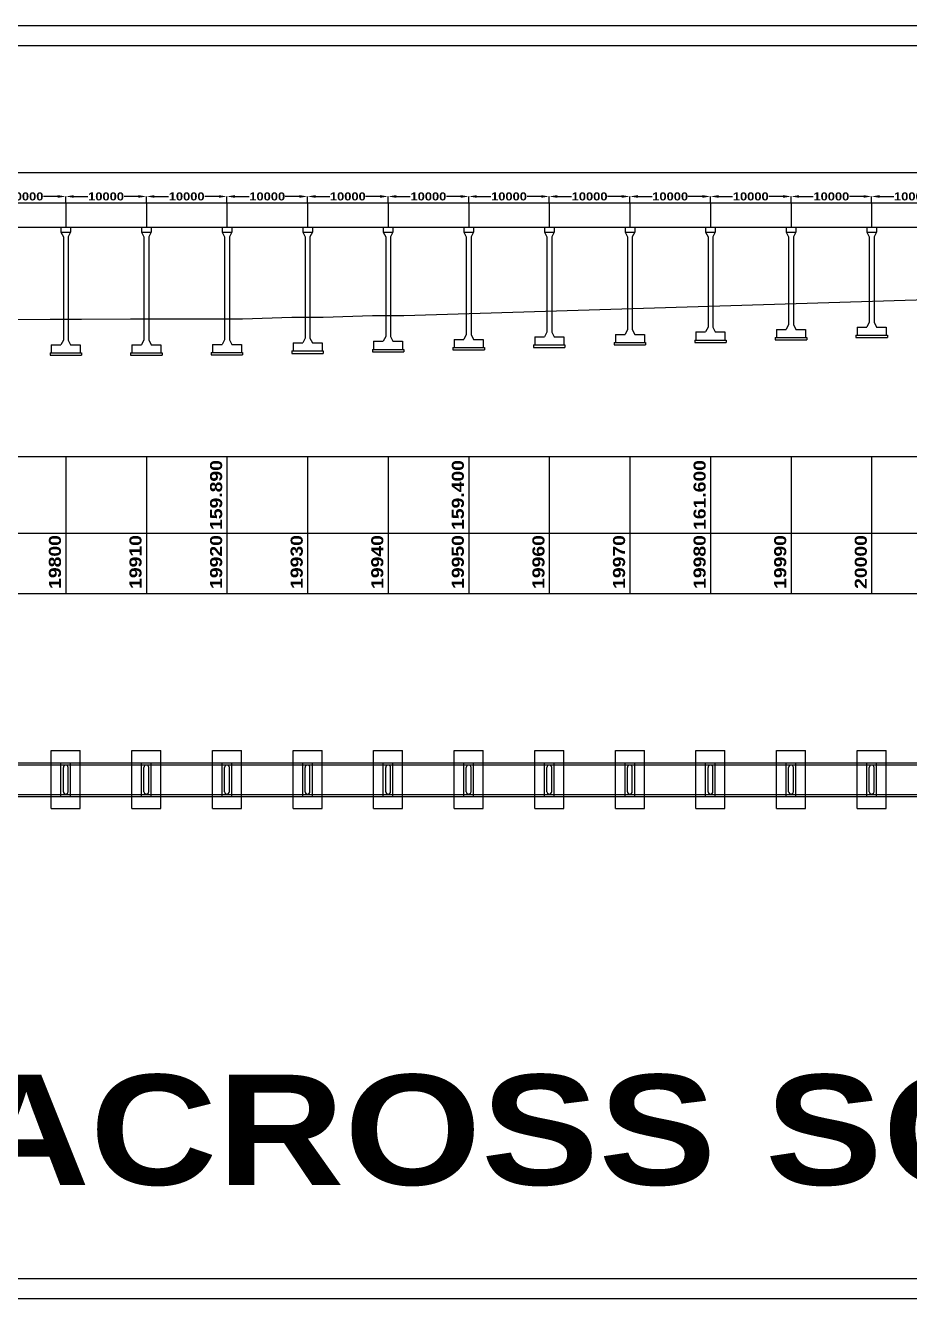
# Model space of a CAD drawing. Header units: millimetres. Extents: x -78649 to 789451, y -132618 to 25389.
# Drawn here: x 574151 to 683854, y -132618 to 25389 of the extents above; entities that cross this region are included whole.
import ezdxf

# ---------------------------------------------------------------- set-up
doc = ezdxf.new("R2010")
doc.units = ezdxf.units.MM
doc.styles.get("Standard").update_dxf_attribs({"font": 'ARIBLK.TTF'})
doc.dimstyles.new('ISO-25', dxfattribs={"dimtxt": 1000, "dimasz": 1000, "dimexe": 1.25, "dimexo": 0.625, "dimtad": 0, "dimtxsty": 'Standard', "dimcen": 75, "dimadec": 0, "dimazin": 0, "dimtfac": 1, "dimtmove": 0, "dimatfit": 2, "dimfxl": 0, "dimarcsym": 0})

# ---------------------------------------------------------------- blocks, each defined once
blk = doc.blocks.new('*D32')
at = {"color": 0, "lineweight": -2}
for p, q in [((569151, 3390), (569151, 4165)), ((570151, 4164), (571906, 4164)), ((578151, 4164), (576395, 4164)), ((579151, 3390), (579151, 4165))]:
    blk.add_line(p, q, dxfattribs=at)
at = {"color": 0}
for points in [[(570151, 4331), (570151, 3998), (569151, 4164)], [(578151, 4331), (578151, 3998), (579151, 4164)]]:
    blk.add_solid(points, dxfattribs=at)
at = {"layer": 'Defpoints', "color": 0}
for p in [(569151, 3389), (579151, 4164), (579151, 3389)]:
    blk.add_point(p, dxfattribs=at)
at = {"color": 0, "insert": (574151, 4164), "char_height": 1000, "attachment_point": 5}
blk.add_mtext('10000', dxfattribs=at)
blk = doc.blocks.new('*D33')
at = {"color": 0, "lineweight": -2}
for p, q in [((579151, 3390), (579151, 4165)), ((580151, 4164), (581906, 4164)), ((588151, 4164), (586395, 4164)), ((589151, 3390), (589151, 4165))]:
    blk.add_line(p, q, dxfattribs=at)
at = {"color": 0}
for points in [[(580151, 4331), (580151, 3998), (579151, 4164)], [(588151, 4331), (588151, 3998), (589151, 4164)]]:
    blk.add_solid(points, dxfattribs=at)
at = {"layer": 'Defpoints', "color": 0}
for p in [(579151, 3389), (589151, 4164), (589151, 3389)]:
    blk.add_point(p, dxfattribs=at)
at = {"color": 0, "insert": (584151, 4164), "char_height": 1000, "attachment_point": 5}
blk.add_mtext('10000', dxfattribs=at)
blk = doc.blocks.new('*D34')
at = {"color": 0, "lineweight": -2}
for p, q in [((589151, 3390), (589151, 4165)), ((590151, 4164), (591906, 4164)), ((598151, 4164), (596395, 4164)), ((599151, 3390), (599151, 4165))]:
    blk.add_line(p, q, dxfattribs=at)
at = {"color": 0}
for points in [[(590151, 4331), (590151, 3998), (589151, 4164)], [(598151, 4331), (598151, 3998), (599151, 4164)]]:
    blk.add_solid(points, dxfattribs=at)
at = {"layer": 'Defpoints', "color": 0}
for p in [(589151, 3389), (599151, 4164), (599151, 3389)]:
    blk.add_point(p, dxfattribs=at)
at = {"color": 0, "insert": (594151, 4164), "char_height": 1000, "attachment_point": 5}
blk.add_mtext('10000', dxfattribs=at)
blk = doc.blocks.new('*D35')
at = {"color": 0, "lineweight": -2}
for p, q in [((599151, 3390), (599151, 4165)), ((600151, 4164), (601906, 4164)), ((608151, 4164), (606395, 4164)), ((609151, 3390), (609151, 4165))]:
    blk.add_line(p, q, dxfattribs=at)
at = {"color": 0}
for points in [[(600151, 4331), (600151, 3998), (599151, 4164)], [(608151, 4331), (608151, 3998), (609151, 4164)]]:
    blk.add_solid(points, dxfattribs=at)
at = {"layer": 'Defpoints', "color": 0}
for p in [(599151, 3389), (609151, 4164), (609151, 3389)]:
    blk.add_point(p, dxfattribs=at)
at = {"color": 0, "insert": (604151, 4164), "char_height": 1000, "attachment_point": 5}
blk.add_mtext('10000', dxfattribs=at)
blk = doc.blocks.new('*D36')
at = {"color": 0, "lineweight": -2}
for p, q in [((609151, 3390), (609151, 4165)), ((610151, 4164), (611906, 4164)), ((618151, 4164), (616395, 4164)), ((619151, 3390), (619151, 4165))]:
    blk.add_line(p, q, dxfattribs=at)
at = {"color": 0}
for points in [[(610151, 4331), (610151, 3998), (609151, 4164)], [(618151, 4331), (618151, 3998), (619151, 4164)]]:
    blk.add_solid(points, dxfattribs=at)
at = {"layer": 'Defpoints', "color": 0}
for p in [(609151, 3389), (619151, 4164), (619151, 3389)]:
    blk.add_point(p, dxfattribs=at)
at = {"color": 0, "insert": (614151, 4164), "char_height": 1000, "attachment_point": 5}
blk.add_mtext('10000', dxfattribs=at)
blk = doc.blocks.new('*D37')
at = {"color": 0, "lineweight": -2}
for p, q in [((619151, 3390), (619151, 4165)), ((620151, 4164), (621906, 4164)), ((628151, 4164), (626395, 4164)), ((629151, 3390), (629151, 4165))]:
    blk.add_line(p, q, dxfattribs=at)
at = {"color": 0}
for points in [[(620151, 4331), (620151, 3998), (619151, 4164)], [(628151, 4331), (628151, 3998), (629151, 4164)]]:
    blk.add_solid(points, dxfattribs=at)
at = {"layer": 'Defpoints', "color": 0}
for p in [(619151, 3389), (629151, 4164), (629151, 3389)]:
    blk.add_point(p, dxfattribs=at)
at = {"color": 0, "insert": (624151, 4164), "char_height": 1000, "attachment_point": 5}
blk.add_mtext('10000', dxfattribs=at)
blk = doc.blocks.new('*D38')
at = {"color": 0, "lineweight": -2}
for p, q in [((629151, 3390), (629151, 4165)), ((630151, 4164), (631906, 4164)), ((638151, 4164), (636395, 4164)), ((639151, 3390), (639151, 4165))]:
    blk.add_line(p, q, dxfattribs=at)
at = {"color": 0}
for points in [[(630151, 4331), (630151, 3998), (629151, 4164)], [(638151, 4331), (638151, 3998), (639151, 4164)]]:
    blk.add_solid(points, dxfattribs=at)
at = {"layer": 'Defpoints', "color": 0}
for p in [(629151, 3389), (639151, 4164), (639151, 3389)]:
    blk.add_point(p, dxfattribs=at)
at = {"color": 0, "insert": (634151, 4164), "char_height": 1000, "attachment_point": 5}
blk.add_mtext('10000', dxfattribs=at)
blk = doc.blocks.new('*D39')
at = {"color": 0, "lineweight": -2}
for p, q in [((639151, 3390), (639151, 4165)), ((640151, 4164), (641906, 4164)), ((648151, 4164), (646395, 4164)), ((649151, 3390), (649151, 4165))]:
    blk.add_line(p, q, dxfattribs=at)
at = {"color": 0}
for points in [[(640151, 4331), (640151, 3998), (639151, 4164)], [(648151, 4331), (648151, 3998), (649151, 4164)]]:
    blk.add_solid(points, dxfattribs=at)
at = {"layer": 'Defpoints', "color": 0}
for p in [(639151, 3389), (649151, 4164), (649151, 3389)]:
    blk.add_point(p, dxfattribs=at)
at = {"color": 0, "insert": (644151, 4164), "char_height": 1000, "attachment_point": 5}
blk.add_mtext('10000', dxfattribs=at)
blk = doc.blocks.new('*D40')
at = {"color": 0, "lineweight": -2}
for p, q in [((649151, 3390), (649151, 4165)), ((650151, 4164), (651906, 4164)), ((658151, 4164), (656395, 4164)), ((659151, 3390), (659151, 4165))]:
    blk.add_line(p, q, dxfattribs=at)
at = {"color": 0}
for points in [[(650151, 4331), (650151, 3998), (649151, 4164)], [(658151, 4331), (658151, 3998), (659151, 4164)]]:
    blk.add_solid(points, dxfattribs=at)
at = {"layer": 'Defpoints', "color": 0}
for p in [(649151, 3389), (659151, 4164), (659151, 3389)]:
    blk.add_point(p, dxfattribs=at)
at = {"color": 0, "insert": (654151, 4164), "char_height": 1000, "attachment_point": 5}
blk.add_mtext('10000', dxfattribs=at)
blk = doc.blocks.new('*D41')
at = {"color": 0, "lineweight": -2}
for p, q in [((659151, 3390), (659151, 4165)), ((660151, 4164), (661906, 4164)), ((668151, 4164), (666395, 4164)), ((669151, 3390), (669151, 4165))]:
    blk.add_line(p, q, dxfattribs=at)
at = {"color": 0}
for points in [[(660151, 4331), (660151, 3998), (659151, 4164)], [(668151, 4331), (668151, 3998), (669151, 4164)]]:
    blk.add_solid(points, dxfattribs=at)
at = {"layer": 'Defpoints', "color": 0}
for p in [(659151, 3389), (669151, 4164), (669151, 3389)]:
    blk.add_point(p, dxfattribs=at)
at = {"color": 0, "insert": (664151, 4164), "char_height": 1000, "attachment_point": 5}
blk.add_mtext('10000', dxfattribs=at)
blk = doc.blocks.new('*D42')
at = {"color": 0, "lineweight": -2}
for p, q in [((669151, 3390), (669151, 4165)), ((670151, 4164), (671906, 4164)), ((678151, 4164), (676395, 4164)), ((679151, 3390), (679151, 4165))]:
    blk.add_line(p, q, dxfattribs=at)
at = {"color": 0}
for points in [[(670151, 4331), (670151, 3998), (669151, 4164)], [(678151, 4331), (678151, 3998), (679151, 4164)]]:
    blk.add_solid(points, dxfattribs=at)
at = {"layer": 'Defpoints', "color": 0}
for p in [(669151, 3389), (679151, 4164), (679151, 3389)]:
    blk.add_point(p, dxfattribs=at)
at = {"color": 0, "insert": (674151, 4164), "char_height": 1000, "attachment_point": 5}
blk.add_mtext('10000', dxfattribs=at)
blk = doc.blocks.new('*D43')
at = {"color": 0, "lineweight": -2}
for p, q in [((679151, 3390), (679151, 4165)), ((680151, 4164), (681906, 4164)), ((688151, 4164), (686395, 4164)), ((689151, 3390), (689151, 4165))]:
    blk.add_line(p, q, dxfattribs=at)
at = {"color": 0}
for points in [[(680151, 4331), (680151, 3998), (679151, 4164)], [(688151, 4331), (688151, 3998), (689151, 4164)]]:
    blk.add_solid(points, dxfattribs=at)
at = {"layer": 'Defpoints', "color": 0}
for p in [(679151, 3389), (689151, 4164), (689151, 3389)]:
    blk.add_point(p, dxfattribs=at)
at = {"color": 0, "insert": (684151, 4164), "char_height": 1000, "attachment_point": 5}
blk.add_mtext('10000', dxfattribs=at)
blk = doc.blocks.new('*D85')
at = {"color": 0, "lineweight": -2}
for p, q in [((-40849, 3390), (-40849, 7097)), ((-39849, 7096), (356463, 7096)), ((778151, 7096), (381839, 7096)), ((779151, 4166), (779151, 7097))]:
    blk.add_line(p, q, dxfattribs=at)
at = {"color": 0}
for points in [[(-39849, 7263), (-39849, 6929), (-40849, 7096)], [(778151, 7263), (778151, 6929), (779151, 7096)]]:
    blk.add_solid(points, dxfattribs=at)
at = {"layer": 'Defpoints', "color": 0}
for p in [(779151, 7096), (-40849, 3390), (779151, 4165)]:
    blk.add_point(p, dxfattribs=at)
at = {"color": 0, "insert": (369151, 7096), "char_height": 1000, "attachment_point": 5}
blk.add_mtext('82 SPANS OF 10 M EACH = 820 M', dxfattribs=at)

msp = doc.modelspace()

# ---------------------------------------------------------------- linework, layer by layer
for p, q in [((-78649.128, 25389.045), (789450.872, 25389.045)), ((-76149.128, 22889.045), (786950.872, 22889.045)), ((399150.872, 3389.045), (783950.872, 3389.045)), ((576600.872, 3389.045), (581700.872, 3389.045)), ((579150.872, 3389.045), (579150.872, 339.045)), ((586600.872, 3389.045), (591700.872, 3389.045)), ((589150.872, 3389.045), (589150.872, 339.045)), ((596600.872, 3389.045), (601700.872, 3389.045)), ((599150.872, 3389.045), (599150.872, 339.045)), ((606600.872, 3389.045), (611700.872, 3389.045)), ((609150.872, 3389.045), (609150.872, 339.045)), ((616600.872, 3389.045), (621700.872, 3389.045)), ((619150.872, 3389.045), (619150.872, 339.045)), ((626600.872, 3389.045), (631700.872, 3389.045)), ((629150.872, 3389.045), (629150.872, 339.045)), ((636600.872, 3389.045), (641700.872, 3389.045)), ((639150.872, 3389.045), (639150.872, 339.045)), ((646600.872, 3389.045), (651700.872, 3389.045)), ((649150.872, 3389.045), (649150.872, 339.045)), ((656600.872, 3389.045), (661700.872, 3389.045)), ((659150.872, 3389.045), (659150.872, 339.045)), ((666600.872, 3389.045), (671700.872, 3389.045)), ((669150.872, 3389.045), (669150.872, 339.045)), ((676600.872, 3389.045), (681700.872, 3389.045)), ((679150.872, 3389.045), (679150.872, 339.045)), ((399150.872, 339.045), (783950.872, 339.045)), ((576600.872, 339.045), (581700.872, 339.045)), ((578550.872, 339.045), (578550.872, -260.955)), ((579750.872, 339.045), (579750.872, -260.955)), ((586600.872, 339.045), (591700.872, 339.045)), ((588550.872, 339.045), (588550.872, -260.955)), ((589750.872, 339.045), (589750.872, -260.955)), ((596600.872, 339.045), (601700.872, 339.045)), ((598550.872, 339.045), (598550.872, -260.955)), ((599750.872, 339.045), (599750.872, -260.955)), ((606600.872, 339.045), (611700.872, 339.045)), ((608550.872, 339.045), (608550.872, -260.955)), ((609750.872, 339.045), (609750.872, -260.955)), ((616600.872, 339.045), (621700.872, 339.045)), ((618550.872, 339.045), (618550.872, -260.955)), ((619750.872, 339.045), (619750.872, -260.955)), ((626600.872, 339.045), (631700.872, 339.045)), ((628550.872, 339.045), (628550.872, -260.955)), ((629750.872, 339.045), (629750.872, -260.955)), ((636600.872, 339.045), (641700.872, 339.045)), ((638550.872, 339.045), (638550.872, -260.955)), ((639750.872, 339.045), (639750.872, -260.955)), ((646600.872, 339.045), (651700.872, 339.045)), ((648550.872, 339.045), (648550.872, -260.955)), ((649750.872, 339.045), (649750.872, -260.955)), ((656600.872, 339.045), (661700.872, 339.045)), ((658550.872, 339.045), (658550.872, -260.955)), ((659750.872, 339.045), (659750.872, -260.955)), ((666600.872, 339.045), (671700.872, 339.045)), ((668550.872, 339.045), (668550.872, -260.955)), ((669750.872, 339.045), (669750.872, -260.955)), ((676600.872, 339.045), (681700.872, 339.045)), ((678550.872, 339.045), (678550.872, -260.955)), ((679750.872, 339.045), (679750.872, -260.955)), ((578550.872, -260.955), (579750.872, -260.955)), ((578550.872, -260.955), (578850.872, -860.955)), ((578850.872, -860.955), (578850.872, -13650.955)), ((579750.872, -260.955), (579450.872, -860.955)), ((579450.872, -860.955), (579450.872, -13650.955)), ((588550.872, -260.955), (589750.872, -260.955)), ((588550.872, -260.955), (588850.872, -860.955)), ((588850.872, -860.955), (588850.872, -13630.955)), ((589750.872, -260.955), (589450.872, -860.955)), ((589450.872, -860.955), (589450.872, -13630.955)), ((598550.872, -260.955), (599750.872, -260.955)), ((598550.872, -260.955), (598850.872, -860.955)), ((598850.872, -860.955), (598850.872, -13610.955)), ((599750.872, -260.955), (599450.872, -860.955)), ((599450.872, -860.955), (599450.872, -13610.955)), ((608550.872, -260.955), (609750.872, -260.955)), ((608550.872, -260.955), (608850.872, -860.955)), ((608850.872, -860.955), (608850.872, -13410.955)), ((609750.872, -260.955), (609450.872, -860.955)), ((609450.872, -860.955), (609450.872, -13410.955)), ((618550.872, -260.955), (619750.872, -260.955)), ((618550.872, -260.955), (618850.872, -860.955)), ((618850.872, -860.955), (618850.872, -13210.955)), ((619750.872, -260.955), (619450.872, -860.955)), ((619450.872, -860.955), (619450.872, -13210.955)), ((628550.872, -260.955), (629750.872, -260.955)), ((628550.872, -260.955), (628850.872, -860.955)), ((628850.872, -860.955), (628850.872, -12974.195)), ((629750.872, -260.955), (629450.872, -860.955)), ((629450.872, -860.955), (629450.872, -12974.195)), ((638550.872, -260.955), (639750.872, -260.955)), ((638550.872, -260.955), (638850.872, -860.955)), ((638850.872, -860.955), (638850.872, -12667.117)), ((639750.872, -260.955), (639450.872, -860.955)), ((639450.872, -860.955), (639450.872, -12667.117)), ((648550.872, -260.955), (649750.872, -260.955)), ((648550.872, -260.955), (648850.872, -860.955)), ((648850.872, -860.955), (648850.872, -12360.039)), ((649750.872, -260.955), (649450.872, -860.955)), ((649450.872, -860.955), (649450.872, -12360.039)), ((658550.872, -260.955), (659750.872, -260.955)), ((658550.872, -260.955), (658850.872, -860.955)), ((658850.872, -860.955), (658850.872, -12052.961)), ((659750.872, -260.955), (659450.872, -860.955)), ((659450.872, -860.955), (659450.872, -12052.961)), ((668550.872, -260.955), (669750.872, -260.955)), ((668550.872, -260.955), (668850.872, -860.955)), ((668850.872, -860.955), (668850.872, -11745.883)), ((669750.872, -260.955), (669450.872, -860.955)), ((669450.872, -860.955), (669450.872, -11745.883)), ((678550.872, -260.955), (679750.872, -260.955)), ((678550.872, -260.955), (678850.872, -860.955)), ((678850.872, -860.955), (678850.872, -11438.805)), ((679750.872, -260.955), (679450.872, -860.955)), ((679450.872, -860.955), (679450.872, -11438.805)), ((621100.872, -10610.955), (758850.872, -6380.955)), ((571100.872, -11090.955), (577200.872, -11050.955)), ((577200.872, -11050.955), (581100.872, -11050.955)), ((581100.872, -11050.955), (587200.872, -11030.955)), ((587200.872, -11030.955), (591100.872, -11030.955)), ((587200.872, -11030.955), (591100.872, -11030.955)), ((591100.872, -11030.955), (597200.872, -11010.955)), ((597200.872, -11010.955), (601100.872, -11010.955)), ((597200.872, -11010.955), (601100.872, -11010.955)), ((601100.872, -11010.955), (607200.872, -10810.955)), ((607200.872, -10810.955), (611100.872, -10810.955)), ((607200.872, -10810.955), (611100.872, -10810.955)), ((611100.872, -10810.955), (617200.872, -10610.955)), ((617200.872, -10610.955), (621100.872, -10610.955)), ((648850.872, -12360.039), (648550.872, -12960.039)), ((649450.872, -12360.039), (649750.872, -12960.039)), ((658850.872, -12052.961), (658550.872, -12652.961)), ((659450.872, -12052.961), (659750.872, -12652.961)), ((667350.872, -12345.883), (667350.872, -13345.883)), ((667350.872, -12345.883), (668550.872, -12345.883)), ((668850.872, -11745.883), (668550.872, -12345.883)), ((669450.872, -11745.883), (669750.872, -12345.883)), ((669750.872, -12345.883), (670950.872, -12345.883)), ((670950.872, -12345.883), (670950.872, -13345.883)), ((677350.872, -12038.805), (677350.872, -13038.805)), ((677350.872, -12038.805), (678550.872, -12038.805)), ((678850.872, -11438.805), (678550.872, -12038.805)), ((679450.872, -11438.805), (679750.872, -12038.805)), ((679750.872, -12038.805), (680950.872, -12038.805)), ((680950.872, -12038.805), (680950.872, -13038.805)), ((578850.872, -13650.955), (578550.872, -14250.955)), ((579450.872, -13650.955), (579750.872, -14250.955)), ((588850.872, -13630.955), (588550.872, -14230.955)), ((589450.872, -13630.955), (589750.872, -14230.955)), ((597350.872, -14210.955), (597350.872, -15210.955)), ((597350.872, -14210.955), (598550.872, -14210.955)), ((598850.872, -13610.955), (598550.872, -14210.955)), ((599450.872, -13610.955), (599750.872, -14210.955)), ((599750.872, -14210.955), (600950.872, -14210.955)), ((600950.872, -14210.955), (600950.872, -15210.955)), ((607350.872, -14010.955), (607350.872, -15010.955)), ((607350.872, -14010.955), (608550.872, -14010.955)), ((608850.872, -13410.955), (608550.872, -14010.955)), ((609450.872, -13410.955), (609750.872, -14010.955)), ((609750.872, -14010.955), (610950.872, -14010.955)), ((610950.872, -14010.955), (610950.872, -15010.955)), ((617350.872, -13810.955), (617350.872, -14810.955)), ((617350.872, -13810.955), (618550.872, -13810.955)), ((618850.872, -13210.955), (618550.872, -13810.955)), ((619450.872, -13210.955), (619750.872, -13810.955)), ((619750.872, -13810.955), (620950.872, -13810.955)), ((620950.872, -13810.955), (620950.872, -14810.955)), ((627350.872, -13574.195), (627350.872, -14574.195)), ((627350.872, -13574.195), (628550.872, -13574.195)), ((628850.872, -12974.195), (628550.872, -13574.195)), ((629450.872, -12974.195), (629750.872, -13574.195)), ((629750.872, -13574.195), (630950.872, -13574.195)), ((630950.872, -13574.195), (630950.872, -14574.195)), ((637350.872, -13267.117), (637350.872, -14267.117)), ((637350.872, -13267.117), (638550.872, -13267.117)), ((638850.872, -12667.117), (638550.872, -13267.117)), ((639450.872, -12667.117), (639750.872, -13267.117)), ((639750.872, -13267.117), (640950.872, -13267.117)), ((640950.872, -13267.117), (640950.872, -14267.117)), ((647200.872, -13960.039), (651100.872, -13960.039)), ((647200.872, -13960.039), (647200.872, -14260.039)), ((647350.872, -12960.039), (647350.872, -13960.039)), ((647350.872, -12960.039), (648550.872, -12960.039)), ((649750.872, -12960.039), (650950.872, -12960.039)), ((650950.872, -12960.039), (650950.872, -13960.039)), ((651100.872, -13960.039), (651100.872, -14260.039)), ((657200.872, -13652.961), (661100.872, -13652.961)), ((657200.872, -13652.961), (657200.872, -13952.961)), ((657200.872, -13952.961), (661100.872, -13952.961)), ((657350.872, -12652.961), (657350.872, -13652.961)), ((657350.872, -12652.961), (658550.872, -12652.961)), ((659750.872, -12652.961), (660950.872, -12652.961)), ((660950.872, -12652.961), (660950.872, -13652.961)), ((661100.872, -13652.961), (661100.872, -13952.961)), ((667200.872, -13345.883), (671100.872, -13345.883)), ((667200.872, -13345.883), (667200.872, -13645.883)), ((667200.872, -13645.883), (671100.872, -13645.883)), ((671100.872, -13345.883), (671100.872, -13645.883)), ((677200.872, -13038.805), (677200.872, -13338.805)), ((677200.872, -13038.805), (681100.872, -13038.805)), ((677200.872, -13338.805), (681100.872, -13338.805)), ((681100.872, -13038.805), (681100.872, -13338.805)), ((577200.872, -15250.955), (581100.872, -15250.955)), ((577200.872, -15250.955), (577200.872, -15550.955)), ((577200.872, -15550.955), (581100.872, -15550.955)), ((577350.872, -14250.955), (577350.872, -15250.955)), ((577350.872, -14250.955), (578550.872, -14250.955)), ((579750.872, -14250.955), (580950.872, -14250.955)), ((580950.872, -14250.955), (580950.872, -15250.955)), ((581100.872, -15250.955), (581100.872, -15550.955)), ((587200.872, -15230.955), (591100.872, -15230.955)), ((587200.872, -15230.955), (587200.872, -15530.955)), ((587200.872, -15530.955), (591100.872, -15530.955)), ((587350.872, -14230.955), (587350.872, -15230.955)), ((587350.872, -14230.955), (588550.872, -14230.955)), ((589750.872, -14230.955), (590950.872, -14230.955)), ((590950.872, -14230.955), (590950.872, -15230.955)), ((591100.872, -15230.955), (591100.872, -15530.955)), ((597200.872, -15210.955), (597200.872, -15510.955)), ((597200.872, -15210.955), (601100.872, -15210.955)), ((597200.872, -15510.955), (601100.872, -15510.955)), ((601100.872, -15210.955), (601100.872, -15510.955)), ((607200.872, -15010.955), (611100.872, -15010.955)), ((607200.872, -15010.955), (607200.872, -15310.955)), ((607200.872, -15310.955), (611100.872, -15310.955)), ((611100.872, -15010.955), (611100.872, -15310.955)), ((617200.872, -14810.955), (621100.872, -14810.955)), ((617200.872, -14810.955), (617200.872, -15110.955)), ((617200.872, -15110.955), (621100.872, -15110.955)), ((621100.872, -14810.955), (621100.872, -15110.955)), ((627200.872, -14574.195), (631100.872, -14574.195)), ((627200.872, -14574.195), (627200.872, -14874.195)), ((627200.872, -14874.195), (631100.872, -14874.195)), ((631100.872, -14574.195), (631100.872, -14874.195)), ((637200.872, -14267.117), (637200.872, -14567.117)), ((637200.872, -14267.117), (641100.872, -14267.117)), ((637200.872, -14567.117), (641100.872, -14567.117)), ((641100.872, -14267.117), (641100.872, -14567.117)), ((647200.872, -14260.039), (651100.872, -14260.039)), ((-76149.128, -28110.955), (786950.872, -28110.955)), ((579150.872, -28110.955), (579150.872, -45110.955)), ((589150.872, -28110.955), (589150.872, -45110.955)), ((599150.872, -28110.955), (599150.872, -45110.955)), ((609150.872, -28110.955), (609150.872, -45110.955)), ((619150.872, -28110.955), (619150.872, -45110.955)), ((629150.872, -28110.955), (629150.872, -45110.955)), ((639150.872, -28110.955), (639150.872, -45110.955)), ((649150.872, -28110.955), (649150.872, -45110.955)), ((659150.872, -28110.955), (659150.872, -45110.955)), ((669150.872, -28110.955), (669150.872, -45110.955)), ((679150.872, -28110.955), (679150.872, -45110.955)), ((-76149.128, -37610.955), (786950.872, -37610.955)), ((-76149.128, -45110.955), (786950.872, -45110.955)), ((577350.872, -71810.955), (577350.872, -64610.955)), ((577350.872, -64610.955), (580950.872, -64610.955)), ((580950.872, -71810.955), (580950.872, -64610.955)), ((587350.872, -71810.955), (587350.872, -64610.955)), ((587350.872, -64610.955), (590950.872, -64610.955)), ((590950.872, -71810.955), (590950.872, -64610.955)), ((597350.872, -71810.955), (597350.872, -64610.955)), ((597350.872, -64610.955), (600950.872, -64610.955)), ((600950.872, -71810.955), (600950.872, -64610.955)), ((607350.872, -71810.955), (607350.872, -64610.955)), ((607350.872, -64610.955), (610950.872, -64610.955)), ((610950.872, -71810.955), (610950.872, -64610.955)), ((617350.872, -71810.955), (617350.872, -64610.955)), ((617350.872, -64610.955), (620950.872, -64610.955)), ((620950.872, -71810.955), (620950.872, -64610.955)), ((627350.872, -71810.955), (627350.872, -64610.955)), ((627350.872, -64610.955), (630950.872, -64610.955)), ((630950.872, -71810.955), (630950.872, -64610.955)), ((637350.872, -71810.955), (637350.872, -64610.955)), ((637350.872, -64610.955), (640950.872, -64610.955)), ((640950.872, -71810.955), (640950.872, -64610.955)), ((647350.872, -71810.955), (647350.872, -64610.955)), ((647350.872, -64610.955), (650950.872, -64610.955)), ((650950.872, -71810.955), (650950.872, -64610.955)), ((657350.872, -71810.955), (657350.872, -64610.955)), ((657350.872, -64610.955), (660950.872, -64610.955)), ((660950.872, -71810.955), (660950.872, -64610.955)), ((667350.872, -71810.955), (667350.872, -64610.955)), ((667350.872, -64610.955), (670950.872, -64610.955)), ((670950.872, -71810.955), (670950.872, -64610.955)), ((677350.872, -71810.955), (677350.872, -64610.955)), ((677350.872, -64610.955), (680950.872, -64610.955)), ((680950.872, -71810.955), (680950.872, -64610.955)), ((567350.872, -66110.955), (580950.872, -66110.955)), ((567350.872, -66360.955), (580950.872, -66360.955)), ((577350.872, -66110.955), (590950.872, -66110.955)), ((577350.872, -66360.955), (590950.872, -66360.955)), ((578550.872, -70310.955), (578550.872, -66110.955)), ((578550.872, -66110.955), (579750.872, -66110.955)), ((579750.872, -70310.955), (579750.872, -66110.955)), ((587350.872, -66110.955), (600950.872, -66110.955)), ((587350.872, -66360.955), (600950.872, -66360.955)), ((588550.872, -70310.955), (588550.872, -66110.955)), ((588550.872, -66110.955), (589750.872, -66110.955)), ((589750.872, -70310.955), (589750.872, -66110.955)), ((597350.872, -66110.955), (610950.872, -66110.955)), ((597350.872, -66360.955), (610950.872, -66360.955)), ((598550.872, -70310.955), (598550.872, -66110.955)), ((598550.872, -66110.955), (599750.872, -66110.955)), ((599750.872, -70310.955), (599750.872, -66110.955)), ((607350.872, -66110.955), (620950.872, -66110.955)), ((607350.872, -66360.955), (620950.872, -66360.955)), ((608550.872, -70310.955), (608550.872, -66110.955)), ((608550.872, -66110.955), (609750.872, -66110.955)), ((609750.872, -70310.955), (609750.872, -66110.955)), ((617350.872, -66110.955), (630950.872, -66110.955)), ((617350.872, -66360.955), (630950.872, -66360.955)), ((618550.872, -70310.955), (618550.872, -66110.955)), ((618550.872, -66110.955), (619750.872, -66110.955)), ((619750.872, -70310.955), (619750.872, -66110.955)), ((627350.872, -66110.955), (640950.872, -66110.955)), ((627350.872, -66360.955), (640950.872, -66360.955)), ((628550.872, -70310.955), (628550.872, -66110.955)), ((628550.872, -66110.955), (629750.872, -66110.955)), ((629750.872, -70310.955), (629750.872, -66110.955)), ((637350.872, -66110.955), (650950.872, -66110.955)), ((637350.872, -66360.955), (650950.872, -66360.955)), ((638550.872, -70310.955), (638550.872, -66110.955)), ((638550.872, -66110.955), (639750.872, -66110.955)), ((639750.872, -70310.955), (639750.872, -66110.955)), ((647350.872, -66110.955), (660950.872, -66110.955)), ((647350.872, -66360.955), (660950.872, -66360.955)), ((648550.872, -70310.955), (648550.872, -66110.955)), ((648550.872, -66110.955), (649750.872, -66110.955)), ((649750.872, -70310.955), (649750.872, -66110.955)), ((657350.872, -66110.955), (670950.872, -66110.955)), ((657350.872, -66360.955), (670950.872, -66360.955)), ((658550.872, -70310.955), (658550.872, -66110.955)), ((658550.872, -66110.955), (659750.872, -66110.955)), ((659750.872, -70310.955), (659750.872, -66110.955)), ((667350.872, -66110.955), (680950.872, -66110.955)), ((667350.872, -66360.955), (680950.872, -66360.955)), ((668550.872, -70310.955), (668550.872, -66110.955)), ((668550.872, -66110.955), (669750.872, -66110.955)), ((669750.872, -70310.955), (669750.872, -66110.955)), ((677350.872, -66110.955), (690950.872, -66110.955)), ((677350.872, -66360.955), (690950.872, -66360.955)), ((678550.872, -70310.955), (678550.872, -66110.955)), ((678550.872, -66110.955), (679750.872, -66110.955)), ((679750.872, -70310.955), (679750.872, -66110.955)), ((578850.872, -69710.955), (578850.872, -66710.955)), ((579450.872, -69710.955), (579450.872, -66710.955)), ((588850.872, -69710.955), (588850.872, -66710.955)), ((589450.872, -69710.955), (589450.872, -66710.955)), ((598850.872, -69710.955), (598850.872, -66710.955)), ((599450.872, -69710.955), (599450.872, -66710.955)), ((608850.872, -69710.955), (608850.872, -66710.955)), ((609450.872, -69710.955), (609450.872, -66710.955)), ((618850.872, -69710.955), (618850.872, -66710.955)), ((619450.872, -69710.955), (619450.872, -66710.955)), ((628850.872, -69710.955), (628850.872, -66710.955)), ((629450.872, -69710.955), (629450.872, -66710.955)), ((638850.872, -69710.955), (638850.872, -66710.955)), ((639450.872, -69710.955), (639450.872, -66710.955)), ((648850.872, -69710.955), (648850.872, -66710.955)), ((649450.872, -69710.955), (649450.872, -66710.955)), ((658850.872, -69710.955), (658850.872, -66710.955)), ((659450.872, -69710.955), (659450.872, -66710.955)), ((668850.872, -69710.955), (668850.872, -66710.955)), ((669450.872, -69710.955), (669450.872, -66710.955)), ((678850.872, -69710.955), (678850.872, -66710.955)), ((679450.872, -69710.955), (679450.872, -66710.955)), ((567350.872, -70060.955), (580950.872, -70060.955)), ((567350.872, -70310.955), (580950.872, -70310.955)), ((577350.872, -70060.955), (590950.872, -70060.955)), ((577350.872, -70310.955), (590950.872, -70310.955)), ((578550.872, -70310.955), (579750.872, -70310.955)), ((587350.872, -70060.955), (600950.872, -70060.955)), ((587350.872, -70310.955), (600950.872, -70310.955)), ((588550.872, -70310.955), (589750.872, -70310.955)), ((597350.872, -70060.955), (610950.872, -70060.955)), ((597350.872, -70310.955), (610950.872, -70310.955)), ((598550.872, -70310.955), (599750.872, -70310.955)), ((607350.872, -70060.955), (620950.872, -70060.955)), ((607350.872, -70310.955), (620950.872, -70310.955)), ((608550.872, -70310.955), (609750.872, -70310.955)), ((617350.872, -70060.955), (630950.872, -70060.955)), ((617350.872, -70310.955), (630950.872, -70310.955)), ((618550.872, -70310.955), (619750.872, -70310.955)), ((627350.872, -70060.955), (640950.872, -70060.955)), ((627350.872, -70310.955), (640950.872, -70310.955)), ((628550.872, -70310.955), (629750.872, -70310.955)), ((637350.872, -70060.955), (650950.872, -70060.955)), ((637350.872, -70310.955), (650950.872, -70310.955)), ((638550.872, -70310.955), (639750.872, -70310.955)), ((647350.872, -70060.955), (660950.872, -70060.955)), ((647350.872, -70310.955), (660950.872, -70310.955)), ((648550.872, -70310.955), (649750.872, -70310.955)), ((657350.872, -70060.955), (670950.872, -70060.955)), ((657350.872, -70310.955), (670950.872, -70310.955)), ((658550.872, -70310.955), (659750.872, -70310.955)), ((667350.872, -70060.955), (680950.872, -70060.955)), ((667350.872, -70310.955), (680950.872, -70310.955)), ((668550.872, -70310.955), (669750.872, -70310.955)), ((677350.872, -70060.955), (690950.872, -70060.955)), ((677350.872, -70310.955), (690950.872, -70310.955)), ((678550.872, -70310.955), (679750.872, -70310.955)), ((577350.872, -71810.955), (580950.872, -71810.955)), ((587350.872, -71810.955), (590950.872, -71810.955)), ((597350.872, -71810.955), (600950.872, -71810.955)), ((607350.872, -71810.955), (610950.872, -71810.955)), ((617350.872, -71810.955), (620950.872, -71810.955)), ((627350.872, -71810.955), (630950.872, -71810.955)), ((637350.872, -71810.955), (640950.872, -71810.955)), ((647350.872, -71810.955), (650950.872, -71810.955)), ((657350.872, -71810.955), (660950.872, -71810.955)), ((667350.872, -71810.955), (670950.872, -71810.955)), ((677350.872, -71810.955), (680950.872, -71810.955)), ((-76149.128, -130117.936), (786950.872, -130117.936)), ((-78649.128, -132617.936), (789450.872, -132617.936))]:
    msp.add_line(p, q)
for centre, start, end in [((579150.872, -66710.955), 0, 180), ((589150.872, -66710.955), 0, 180), ((599150.872, -66710.955), 0, 180), ((609150.872, -66710.955), 0, 180), ((619150.872, -66710.955), 0, 180), ((629150.872, -66710.955), 0, 180), ((639150.872, -66710.955), 0, 180), ((649150.872, -66710.955), 0, 180), ((659150.872, -66710.955), 0, 180), ((669150.872, -66710.955), 0, 180), ((679150.872, -66710.955), 0, 180), ((579150.872, -69710.955), 180, 0), ((589150.872, -69710.955), 180, 0), ((599150.872, -69710.955), 180, 0), ((609150.872, -69710.955), 180, 0), ((619150.872, -69710.955), 180, 0), ((629150.872, -69710.955), 180, 0), ((639150.872, -69710.955), 180, 0), ((649150.872, -69710.955), 180, 0), ((659150.872, -69710.955), 180, 0), ((669150.872, -69710.955), 180, 0), ((679150.872, -69710.955), 180, 0)]:
    msp.add_arc(centre, 300, start, end)

# ---------------------------------------------------------------- texts
at = {"char_height": 1500, "attachment_point": 1, "rotation": 90}
for s, insert in [('159.890', (597054.849, -37224.482)), ('159.400', (627054.849, -37224.482)), ('161.600', (657054.849, -37224.482)), ('19800', (577054.849, -44537.874)), ('19910', (587054.849, -44537.874)), ('19920', (597054.849, -44537.874)), ('19930', (607054.849, -44537.874)), ('19940', (617054.849, -44537.874)), ('19950', (627054.849, -44537.874)), ('19960', (637054.849, -44537.874)), ('19970', (647054.849, -44537.874)), ('19980', (657054.849, -44537.874)), ('19990', (667054.849, -44537.874)), ('20000', (677054.849, -44537.874))]:
    msp.add_mtext(s, dxfattribs=dict(at, insert=insert))
at = {"insert": (-4263.353, -104840.387), "char_height": 13668.75, "width": 5075668.1362, "attachment_point": 1}
msp.add_mtext('GENERAL ARRANGEMENT DRAWING OF AQUEDUCT ACROSS SOM RIVER', dxfattribs=at)

# ---------------------------------------------------------------- dimensions: what is measured, and where the dimension line sits
dim = msp.add_linear_dim(base=(779150.872, 7095.912), p1=(-40849.128, 3389.67), p2=(779150.872, 4165.462), text='82 SPANS OF 10 M EACH = 820 M', dimstyle='ISO-25')
dim.commit()
dim.dimension.update_dxf_attribs({"geometry": '*D85', "text_midpoint": (369150.872, 7095.912)})
for base, p1, p2, picture, middle in [((579150.872, 4164.212), (569150.872, 3389.045), (579150.872, 3389.045), '*D32', (574150.872, 4164.212)), ((589150.872, 4164.212), (579150.872, 3389.045), (589150.872, 3389.045), '*D33', (584150.872, 4164.212)), ((599150.872, 4164.212), (589150.872, 3389.045), (599150.872, 3389.045), '*D34', (594150.872, 4164.212)), ((609150.872, 4164.212), (599150.872, 3389.045), (609150.872, 3389.045), '*D35', (604150.872, 4164.212)), ((619150.872, 4164.212), (609150.872, 3389.045), (619150.872, 3389.045), '*D36', (614150.872, 4164.212)), ((629150.872, 4164.212), (619150.872, 3389.045), (629150.872, 3389.045), '*D37', (624150.872, 4164.212)), ((639150.872, 4164.212), (629150.872, 3389.045), (639150.872, 3389.045), '*D38', (634150.872, 4164.212)), ((649150.872, 4164.212), (639150.872, 3389.045), (649150.872, 3389.045), '*D39', (644150.872, 4164.212)), ((659150.872, 4164.212), (649150.872, 3389.045), (659150.872, 3389.045), '*D40', (654150.872, 4164.212)), ((669150.872, 4164.212), (659150.872, 3389.045), (669150.872, 3389.045), '*D41', (664150.872, 4164.212)), ((679150.872, 4164.212), (669150.872, 3389.045), (679150.872, 3389.045), '*D42', (674150.872, 4164.212)), ((689150.872, 4164.212), (679150.872, 3389.045), (689150.872, 3389.045), '*D43', (684150.872, 4164.212))]:
    dim = msp.add_linear_dim(base=base, p1=p1, p2=p2, dimstyle='ISO-25')
    dim.commit()
    dim.dimension.update_dxf_attribs({"geometry": picture, "text_midpoint": middle})

doc.saveas('drawing.dxf')
